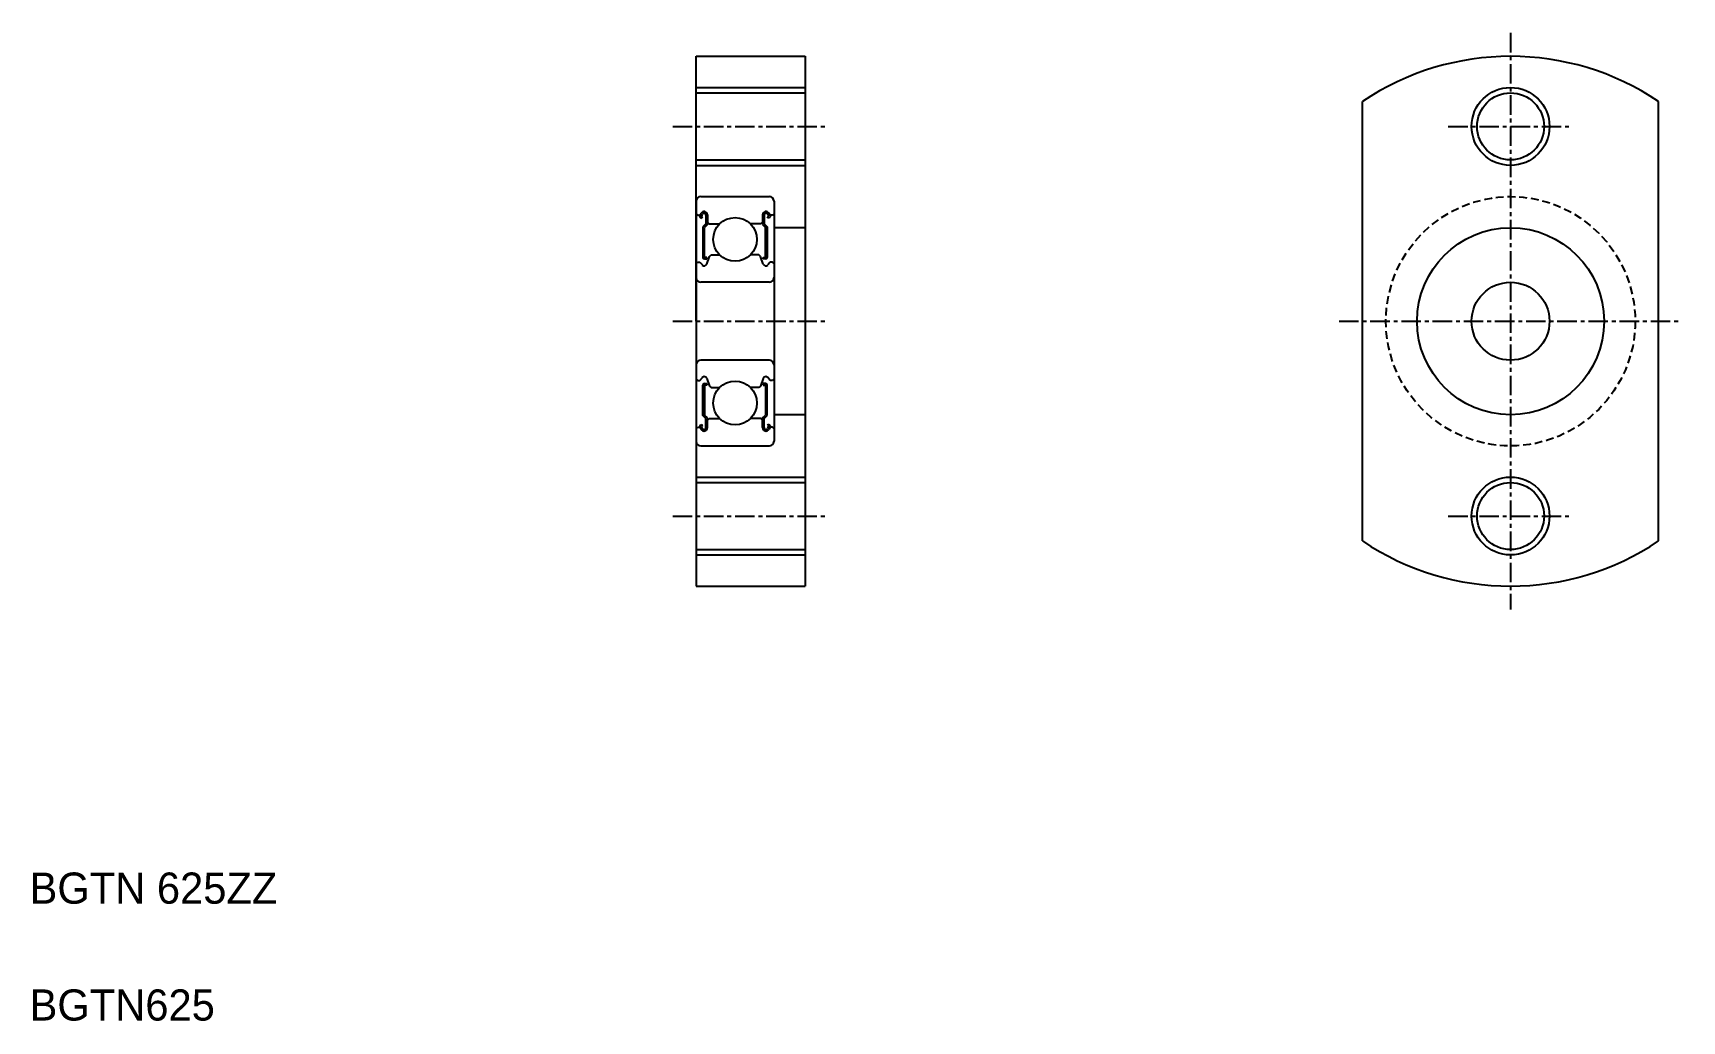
# Model space of a CAD drawing. Extents: x 5 to 111, y 5 to 68.
import ezdxf

# ---------------------------------------------------------------- set-up
doc = ezdxf.new("R2010")
doc.units = 0
doc.linetypes.add('CENTER', pattern=[2, 1.25, -0.25, 0.25, -0.25])
doc.linetypes.add('DASHED', pattern=[0.75, 0.5, -0.25])
doc.layers.get('0').update_dxf_attribs({"linetype": 'CONTINUOUS'})
doc.layers.add('CENTER', color=1, linetype='CENTER')

msp = doc.modelspace()

# ---------------------------------------------------------------- linework, layer by layer
at = {"color": 7, "linetype": 'CONTINUOUS'}
for p, q in [((47.78, 49.88), (47.78, 66.88)), ((47.78, 66.88), (54.78, 66.88)), ((54.78, 66.88), (54.78, 32.88)), ((47.78, 64.53), (54.78, 64.53)), ((90.55, 35.78), (90.55, 63.98)), ((109.55, 35.78), (109.55, 63.98)), ((47.78, 60.23), (54.78, 60.23)), ((47.78, 57.58), (47.78, 32.88)), ((48.08, 57.88), (52.48, 57.88)), ((52.78, 57.58), (52.78, 42.18)), ((47.78, 56.78), (47.88, 56.68)), ((47.88, 56.68), (48.02, 56.68)), ((48.02, 56.68), (48.1, 56.81)), ((48.06, 56.54), (48.14, 56.5)), ((48.11, 56.63), (48.19, 56.76)), ((48.19, 56.58), (48.11, 56.63)), ((48.14, 56.5), (48.19, 56.58)), ((48.41, 56.13), (48.22, 55.93)), ((48.41, 56.7), (48.41, 56.13)), ((48.51, 56.7), (48.51, 56.09)), ((48.51, 56.23), (48.61, 56.13)), ((48.61, 56.13), (49.3, 56.13)), ((51.94, 56.13), (51.26, 56.13)), ((52.04, 56.23), (51.94, 56.13)), ((52.04, 56.7), (52.04, 56.09)), ((52.14, 56.7), (52.14, 56.13)), ((52.14, 56.13), (52.34, 55.93)), ((52.36, 56.58), (52.45, 56.63)), ((52.41, 56.5), (52.36, 56.58)), ((52.45, 56.63), (52.37, 56.76)), ((52.5, 56.54), (52.41, 56.5)), ((52.53, 56.68), (52.45, 56.81)), ((52.68, 56.68), (52.53, 56.68)), ((52.78, 56.78), (52.68, 56.68)), ((48.22, 55.93), (48.22, 53.98)), ((48.51, 56.09), (48.31, 55.89)), ((48.31, 53.98), (48.31, 55.89)), ((52.04, 56.09), (52.24, 55.89)), ((52.24, 53.98), (52.24, 55.89)), ((52.34, 55.93), (52.34, 53.98)), ((54.78, 55.88), (52.78, 55.88)), ((48.46, 53.54), (48.64, 54.03)), ((48.64, 54.03), (48.74, 54.13)), ((48.74, 54.13), (49.3, 54.13)), ((51.81, 54.13), (51.26, 54.13)), ((51.91, 54.03), (51.81, 54.13)), ((52.09, 53.54), (51.91, 54.03)), ((47.78, 53.58), (47.88, 53.68)), ((47.88, 53.68), (48.02, 53.68)), ((48.02, 53.68), (48.18, 53.49)), ((48.46, 53.98), (48.31, 53.98)), ((48.31, 53.88), (48.46, 53.88)), ((48.46, 53.88), (48.46, 53.98)), ((52.09, 53.98), (52.24, 53.98)), ((52.09, 53.88), (52.09, 53.98)), ((52.24, 53.88), (52.09, 53.88)), ((52.53, 53.68), (52.38, 53.49)), ((52.68, 53.68), (52.53, 53.68)), ((52.78, 53.58), (52.68, 53.68)), ((52.48, 52.38), (48.08, 52.38)), ((52.48, 47.38), (48.08, 47.38)), ((47.78, 46.18), (47.88, 46.08)), ((47.88, 46.08), (48.02, 46.08)), ((48.02, 46.08), (48.18, 46.27)), ((48.22, 43.82), (48.22, 45.78)), ((48.31, 45.88), (48.46, 45.88)), ((48.46, 45.78), (48.31, 45.78)), ((48.31, 45.78), (48.31, 43.86)), ((48.46, 46.21), (48.64, 45.72)), ((48.46, 45.88), (48.46, 45.78)), ((48.64, 45.72), (48.74, 45.63)), ((48.74, 45.63), (49.3, 45.63)), ((51.81, 45.63), (51.26, 45.63)), ((51.91, 45.72), (51.81, 45.63)), ((52.09, 46.21), (51.91, 45.72)), ((52.24, 45.88), (52.09, 45.88)), ((52.09, 45.88), (52.09, 45.78)), ((52.09, 45.78), (52.24, 45.78)), ((52.24, 45.78), (52.24, 43.86)), ((52.34, 43.82), (52.34, 45.78)), ((52.53, 46.08), (52.38, 46.27)), ((52.68, 46.08), (52.53, 46.08)), ((52.78, 46.18), (52.68, 46.08)), ((48.41, 43.63), (48.22, 43.82)), ((48.51, 43.67), (48.31, 43.86)), ((48.41, 43.05), (48.41, 43.63)), ((48.51, 43.05), (48.51, 43.67)), ((48.51, 43.53), (48.61, 43.63)), ((48.61, 43.63), (49.3, 43.63)), ((51.94, 43.63), (51.26, 43.63)), ((52.04, 43.53), (51.94, 43.63)), ((52.04, 43.67), (52.24, 43.86)), ((52.04, 43.05), (52.04, 43.67)), ((52.14, 43.63), (52.34, 43.82)), ((52.14, 43.05), (52.14, 43.63)), ((54.78, 43.88), (52.78, 43.88)), ((47.78, 42.98), (47.88, 43.08)), ((47.88, 43.08), (48.02, 43.08)), ((48.02, 43.08), (48.1, 42.94)), ((48.06, 43.21), (48.14, 43.26)), ((48.19, 43.18), (48.11, 43.13)), ((48.11, 43.13), (48.19, 42.99)), ((48.14, 43.26), (48.19, 43.18)), ((52.41, 43.26), (52.36, 43.18)), ((52.36, 43.18), (52.45, 43.13)), ((52.45, 43.13), (52.37, 42.99)), ((52.5, 43.21), (52.41, 43.26)), ((52.53, 43.08), (52.45, 42.94)), ((52.68, 43.08), (52.53, 43.08)), ((52.78, 42.98), (52.68, 43.08)), ((48.08, 41.88), (52.48, 41.88)), ((47.78, 39.53), (54.78, 39.53)), ((47.78, 35.23), (54.78, 35.23)), ((47.78, 32.88), (54.78, 32.88))]:
    msp.add_line(p, q, dxfattribs=at)
at = {"color": 3, "linetype": 'CONTINUOUS'}
for p, q in [((47.78, 64.88), (54.78, 64.88)), ((47.78, 59.88), (54.78, 59.88)), ((47.78, 39.88), (54.78, 39.88)), ((47.78, 34.88), (54.78, 34.88))]:
    msp.add_line(p, q, dxfattribs=at)
for centre in [(100.05, 62.38), (100.05, 37.38)]:
    msp.add_circle(centre, 2.5, dxfattribs=at)
at = {"color": 7, "linetype": 'CONTINUOUS'}
for centre, radius in [((100.05, 62.38), 2.15), ((50.28, 55.13), 1.4), ((100.05, 49.88), 6), ((100.05, 49.88), 2.5), ((50.28, 44.63), 1.4), ((100.05, 37.38), 2.15)]:
    msp.add_circle(centre, radius, dxfattribs=at)
at = {"color": 3, "linetype": 'DASHED'}
msp.add_circle((100.05, 49.88), 8, dxfattribs=at)
at = {"color": 7, "linetype": 'CONTINUOUS'}
for centre, radius, start, end in [((100.05, 49.88), 17, 56.0255, 123.9745), ((48.08, 57.58), 0.3, 90, 180), ((52.48, 57.58), 0.3, 0, 90), ((48.11, 56.63), 0.0978, 150.0138, 239.9963), ((48.29, 56.7), 0.219, 0, 150.0003), ((48.29, 56.7), 0.121, 0, 150), ((52.26, 56.7), 0.219, 29.9997, 180), ((52.26, 56.7), 0.121, 30, 180), ((52.45, 56.63), 0.0978, 300.0037, 29.9862), ((48.3, 53.59), 0.164, 220.0001, 343.1529), ((48.31, 53.98), 0.0978, 180, 270), ((52.25, 53.59), 0.164, 196.8471, 319.9999), ((52.24, 53.98), 0.0978, 270, 360), ((48.08, 52.68), 0.3, 180, 270), ((52.48, 52.68), 0.3, 270, 0), ((48.08, 47.08), 0.3, 90, 180), ((52.48, 47.08), 0.3, 0, 90), ((48.3, 46.16), 0.164, 16.8471, 139.9999), ((48.31, 45.78), 0.0978, 90, 180), ((52.25, 46.16), 0.164, 40.0001, 163.1529), ((52.24, 45.78), 0.0978, 0.0001, 90), ((48.11, 43.13), 0.0978, 120.0037, 209.9862), ((48.29, 43.05), 0.219, 209.9997, 0), ((48.29, 43.05), 0.121, 210, 0), ((52.26, 43.05), 0.219, 180, 330.0003), ((52.26, 43.05), 0.121, 180, 330), ((52.45, 43.13), 0.0978, 330.0138, 59.9963), ((48.08, 42.18), 0.3, 180, 270), ((52.48, 42.18), 0.3, 270, 0), ((100.05, 49.88), 17, 236.0255, 303.9745)]:
    msp.add_arc(centre, radius, start, end, dxfattribs=at)
at = {"layer": 'CENTER', "color": 1, "linetype": 'CENTER'}
for p, q in [((100.05, 68.38), (100.05, 31.38)), ((46.28, 62.38), (56.28, 62.38)), ((96.05, 62.38), (104.05, 62.38)), ((46.28, 49.88), (56.28, 49.88)), ((89.05, 49.88), (111.05, 49.88)), ((46.28, 37.38), (56.28, 37.38)), ((96.05, 37.38), (104.05, 37.38))]:
    msp.add_line(p, q, dxfattribs=at)

# ---------------------------------------------------------------- texts
at = {"color": 7, "linetype": 'CONTINUOUS'}
for s, p in [('BGTN 625ZZ', (5, 12.5)), ('BGTN625', (5, 5))]:
    msp.add_text(s, height=2, dxfattribs=at).set_placement(p)

doc.saveas('drawing.dxf')
